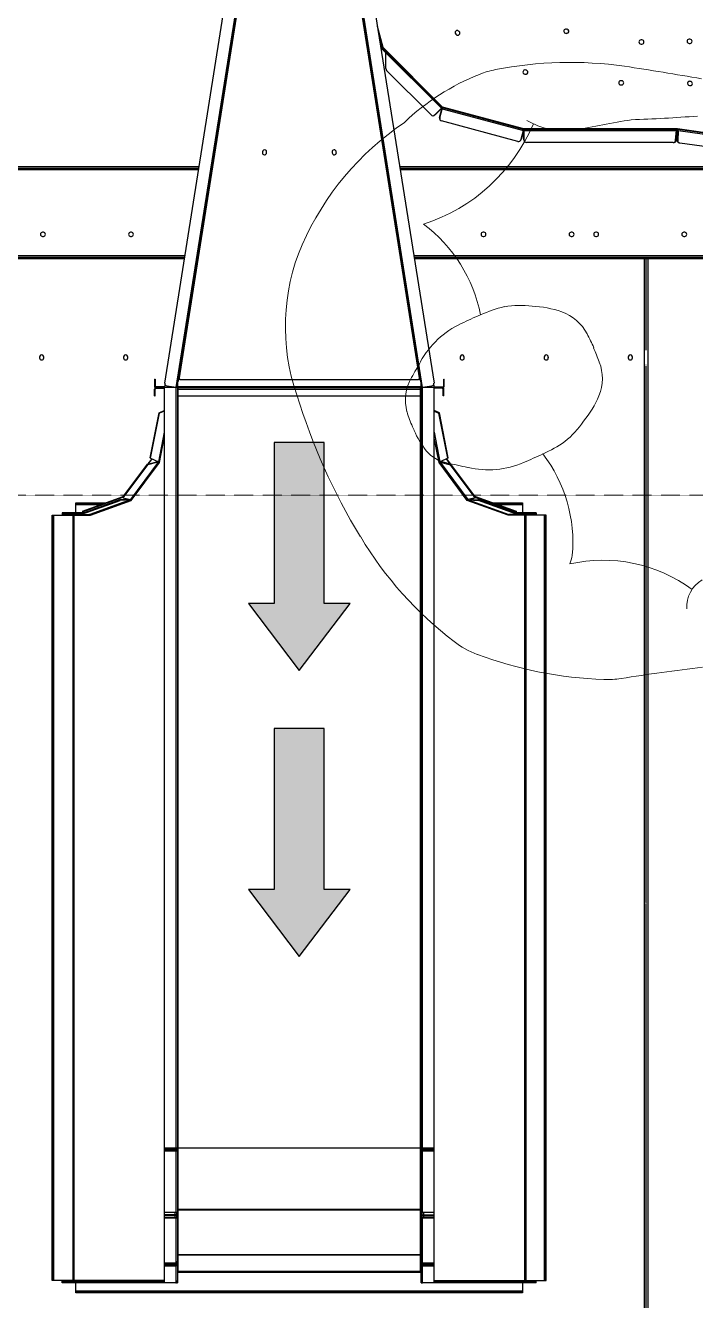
# Model space of a CAD drawing. Header units: millimetres. Extents: x 2822564 to 2991989, y -324396 to -253399.
# Drawn here: x 2933729 to 2934548, y -312001 to -310442 of the extents above; entities that cross this region are included whole.
import ezdxf

# ---------------------------------------------------------------- set-up
doc = ezdxf.new("R2010")
doc.units = ezdxf.units.MM
doc.linetypes.add('12017_XPLAN_GROUND$0$HIDDEN', pattern=[0.375, 0.25, -0.125])
for name, color, linetype, lineweight in [("'new furniture'", 252, 'Continuous', 9), ('ARCHMED-Fur-S', 8, 'Continuous', 9), ('KATCHIN', 253, '12017_XPLAN_GROUND$0$HIDDEN', 5)]:
    doc.layers.add(name, color=color, linetype=linetype, lineweight=lineweight)
doc.layers.add('LAF Detail', color=7, linetype='Continuous')

# ---------------------------------------------------------------- blocks, each defined once
blk = doc.blocks.new('N_1210DE-00037-200612191001')
at = {"layer": 'ARCHMED-Fur-S'}
blk.add_line((0.56, 10.85), (0.12, 10.86), dxfattribs=at)
for centre, radius, start, end in [((552.98, -349.48), 702.96, 144.71444, 145.42156), ((-223.28, 135.68), 221.46, 336.5542, 338.4609), ((10.05, 25.54), 43.1, 146.268, 165.4558), ((190.55, -13.65), 219.37, 163.7977, 165.4765), ((-29.75, 44.02), 8.38, 303.8854, 341.4998), ((-39.41, 24.4), 19.95, 352.275, 41.2889), ((-21.99, 33.85), 10, 165.4558, 176.0959), ((-5.76, 32.74), 26.27, 176.0959, 197.8391), ((-0.66, 27.83), 5, 91.3626, 135.2449), ((0.88, -36.92), 69.77, 89.9546, 91.3626), ((-2.66, -36.83), 69.73, 85.6517, 87.0449), ((2.25, 27.71), 5, 41.608, 85.6517), ((3.86, 23.34), 11.37, 135.2449, 152.1788), ((32.89, 32.82), 3.49, 185.2074, 247.9309), ((-2.48, 23.51), 11.33, 24.8185, 41.608), ((37.63, 16.36), 16.59, 117.7831, 167.2267), ((2.34, 23), 10.23, 146.4549, 163.7939), ((-0.98, 23.08), 10.19, 13.2251, 30.564), ((261.41, -48.14), 235.96, 161.085, 163.3053), ((8.22, 22.56), 16.05, 168.1544, 178.1606), ((0.96, 29.39), 32.07, 188.412, 220.503), ((-6.87, 22.95), 16.01, 358.8402, 8.8464), ((-11.96, 6.9), 16.7, 75.6507, 117.3916), ((78.58, 19.85), 86.46, 177.8638, 179.4247), ((12.41, 6.7), 16.26, 59.3154, 101.6171), ((-77.32, 23.93), 86.46, 357.5755, 359.1362), ((2.12, 20.62), 10, 179.4247, 215.5949), ((-0.93, 20.7), 10, 321.4049, 357.5755), ((18.42, 17.36), 4.03, 41.3263, 55.482), ((25.82, 22.52), 10, 332.2681, 343.3053), ((-5.25, 38.85), 45.1, 313.9831, 332.2681), ((-70.28, -31.21), 79.04, 34.1299, 35.5949), ((68.66, -34.85), 79.04, 141.4049, 143.1618), ((-0.72, 15.94), 5, 214.1299, 259.4252), ((2.15, 15.07), 4.12, 284.5708, 322.1938), ((0.2, 20.83), 9.97, 259.4252, 269.5695), ((1.01, 20.81), 9.97, 267.4282, 282.6328), ((-5.99, 23.85), 23.2, 221.2473, 263.4196), ((19.12, 13.59), 10, 296.9913, 313.9831), ((4.91, 41.51), 41.32, 275.2234, 296.9913), ((1.82, 69.72), 69.71, 261.3637, 275.6363)]:
    blk.add_arc(centre, radius, start, end, dxfattribs=at)
blk = doc.blocks.new('Surgery Zone')
at = {"layer": 'KATCHIN', "color": 240, "ltscale": 1.1, "true_color": 0xed1f24}
blk.add_line((1610637.8, -562746.7, 0), (1612587.8, -562746.7, 0), dxfattribs=at)
at = {"layer": 'KATCHIN', "color": 85, "ltscale": 1.1, "true_color": 0x58ba48}
blk.add_circle((1610637.8, -562746.7, 0), 2200, dxfattribs=at)
at = {"layer": "'new furniture'", "extrusion": (1.57871e-14, -3.63266e-19, -1), "xscale": -10.99999999998999, "yscale": 10.99999999998998, "zscale": -10.99999999998999, "rotation": 244.3416203095116}
blk.add_blockref('N_1210DE-00037-200612191001', (-1611443.1, -562779.7, 0), dxfattribs=at)
blk = doc.blocks.new('LAF')
at = {"ltscale": 10}
h = blk.add_hatch(color=150, dxfattribs=at)
h.dxf.hatch_style = 1
h.paths.add_polyline_path([(-273.8, 804.9), (-273.8, 866.2), (-470.8, 866.2), (-470.8, 897.7), (-552.7, 835.6), (-470.8, 773.4), (-470.8, 804.9)])
h.paths.add_polyline_path([(76.2, 804.9), (76.2, 866.2), (-120.8, 866.2), (-120.8, 897.7), (-202.7, 835.6), (-120.8, 773.4), (-120.8, 804.9)])
h.paths.add_polyline_path([(563, -606.2), (501.8, -606.2), (501.8, -803.2), (470.3, -803.2), (532.4, -885.2), (594.5, -803.2), (563, -803.2)])
h.paths.add_polyline_path([(563, -256.2), (501.8, -256.2), (501.8, -453.2), (470.3, -453.2), (532.4, -535.2), (594.5, -453.2), (563, -453.2)])
h.paths.add_polyline_path([(1174.1, 730.8), (1174.1, 792.1), (977.1, 792.1), (977.1, 823.6), (895.2, 761.4), (977.1, 699.3), (977.1, 730.8)])
h.paths.add_polyline_path([(1611.2, 730.8), (1611.2, 792.1), (1414.2, 792.1), (1414.2, 823.6), (1332.3, 761.4), (1414.2, 699.3), (1414.2, 730.8)])
for points in [[(-273.8, 804.9), (-273.8, 866.2), (-470.8, 866.2), (-470.8, 897.7), (-552.7, 835.6), (-470.8, 773.4), (-470.8, 804.9)], [(76.2, 804.9), (76.2, 866.2), (-120.8, 866.2), (-120.8, 897.7), (-202.7, 835.6), (-120.8, 773.4), (-120.8, 804.9)]]:
    blk.add_lwpolyline(points, close=True, dxfattribs=at)
at = {"layer": 'LAF Detail', "color": 3, "linetype": 'Continuous', "lineweight": 25}
for p, q in [((300.6, 975.9), (300.6, 1257.5)), ((302.6, 1257.5), (302.6, 975.6)), ((304.6, 1257.5), (304.6, 975.3)), ((409.4, 958.7), (409.4, 1257.5)), ((411.4, 1257.5), (411.4, 958.4)), ((413.4, 1257.5), (413.4, 958.1)), ((180.5, 1153.2), (179.5, 1153.2)), ((179.5, 1148.1), (180.5, 1148.1)), ((328.1, 1149.5), (328.1, 1148.5)), ((333.2, 1148.5), (333.2, 1149.5)), ((-951.7, 1125.6), (-949.7, 1125.6)), ((-951.7, 986.6), (-951.7, 1125.6)), ((-950.7, 1000.6), (-950.7, 1125.6)), ((-949.7, 1000.6), (-949.7, 1125.6)), ((-948.7, 1137.6), (-12.9, 1137.6)), ((-948.7, 1000.6), (-948.7, 1137.6)), ((-948.7, 1136.6), (-12.9, 1136.6)), ((-948.7, 1135.6), (-12.9, 1135.6)), ((-12.9, 1137.6), (-12.9, 1091)), ((-9.9, 1125.6), (-11.9, 1125.6)), ((-11.9, 1125.6), (-11.9, 1092)), ((-10.9, 1101.5), (-10.9, 1125.6)), ((-9.9, 1099.6), (-9.9, 1125.6)), ((-963.7, 562.6), (-963.7, 1108.6)), ((-963.7, 1108.6), (-951.7, 1108.6)), ((-962.7, 562.6), (-962.7, 1108.6)), ((-961.7, 562.6), (-961.7, 1108.6)), ((-951.7, 1122.2), (-950.7, 1122.2)), ((-950.7, 1122.4), (-949.7, 1122.4)), ((-12.9, 1112.6), (-948.7, 1112.6)), ((-948.7, 1111.6), (-12.9, 1111.6)), ((-12.9, 1111.2), (-948.7, 1111.2)), ((-936.7, 1111.6), (-936.7, 1111.2)), ((-24.9, 1111.2), (-24.9, 1111.6)), ((-10.9, 1122.4), (-11.9, 1122.4)), ((-9.9, 1122.2), (-10.9, 1122.2)), ((-9.9, 1108.6), (2.1, 1108.6)), ((0.1, 1108.6), (0.1, 1078.7)), ((1.1, 1108.6), (1.1, 1076)), ((2.1, 1108.6), (2.1, 1073.2)), ((-11.9, 1103.2), (-10.9, 1103.2)), ((-11.6, 1101.4), (-11.9, 1091.8)), ((-11.9, 1092.1), (-11.9, 1092.1)), ((-11.9, 1092), (-11.9, 1092)), ((-11.9, 1091.7), (-11.9, 1091.8)), ((5.9, 1042.3), (-11.9, 1091.7)), ((-10.6, 1101.5), (-11.6, 1101.4)), ((-11.6, 1101.4), (5.3, 1054.6)), ((-9.9, 1102.3), (-10.9, 1102.3)), ((-10.6, 1101.5), (6.2, 1054.7)), ((-9.3, 1098), (-8.8, 1100.8)), ((-7.9, 1100.8), (-8.8, 1100.8)), ((-8.8, 1100.8), (9, 1051.2)), ((-7.9, 1100.8), (10.1, 1051)), ((-12.9, 1091), (5.1, 1041)), ((5.3, 1054.6), (6.2, 1054.7)), ((5.9, 1042.4), (5.3, 1054.6)), ((6.2, 1054.7), (6.8, 1044.6)), ((8.2, 1050.9), (6.2, 1042)), ((9, 1051.2), (8.2, 1050.9)), ((8.2, 1050.9), (48.9, 1020.6)), ((9, 1051.2), (49.7, 1021)), ((10.1, 1051), (9.3, 1051)), ((10.1, 1051), (10, 1050.5)), ((180.5, 1050.3), (179.5, 1050.3)), ((179.5, 1045.2), (180.5, 1045.2)), ((5.1, 1041), (51.5, 1006.5)), ((5.9, 1042.3), (5.9, 1042.4)), ((6.3, 1042.4), (5.9, 1042.4)), ((6.3, 1042.3), (5.9, 1042.3)), ((6.2, 1041.9), (6.2, 1042)), ((51.9, 1008), (6.2, 1041.9)), ((328.1, 1041.8), (328.1, 1040.8)), ((333.2, 1040.8), (333.2, 1041.8)), ((48.9, 1020.6), (49.7, 1021)), ((51.9, 1008.1), (48.9, 1020.6)), ((49.7, 1021), (52.7, 1008.5)), ((49.9, 1020.3), (56.2, 1015.6)), ((50, 1019.7), (56, 1015.3)), ((57, 1017.3), (52.5, 1007.8)), ((57.3, 1017.9), (57, 1017.3)), ((57, 1017.3), (112, 1006.3)), ((57.3, 1017.9), (112.3, 1006.9)), ((-951.7, 1001.3), (-950.7, 1001.3)), ((-788.5, 1000.6), (-951.7, 1000.6)), ((-951.2, 1000.6), (-951.2, 986.6)), ((-949.7, 1000.6), (-950.7, 1000.6)), ((-931.2, 986.6), (-931.2, 1000.6)), ((-930.2, 986.6), (-930.2, 1000.6)), ((-929.3, 987.6), (-929.3, 1000.6)), ((-928.9, 987.6), (-928.9, 1000.6)), ((-927, 1000.6), (-927, 986.6)), ((-872.5, 986.6), (-872.5, 1000.6)), ((-871.8, 986.6), (-871.8, 1000.6)), ((-869.2, 987.6), (-869.2, 1000.6)), ((-868.6, 987.6), (-868.6, 1000.6)), ((-865.3, 1000.6), (-865.3, 986.6)), ((-790.7, 986.6), (-790.7, 1000.6)), ((-790.5, 986.6), (-790.5, 1000.6)), ((-788.8, 987.6), (-788.8, 1000.6)), ((-788.5, 987.6), (-788.5, 1000.6)), ((-788.3, 987.6), (-788.3, 1000.6)), ((143.3, 1000.6), (-788.3, 1000.6)), ((-786.6, 1000.6), (-786.6, 670.6)), ((51.5, 1006.5), (81.4, 1000.6)), ((52.7, 1008.5), (51.9, 1008.1)), ((52.7, 1008.4), (51.9, 1008)), ((51.9, 1008), (51.9, 1008.1)), ((52.5, 1007.8), (52.5, 1007.7)), ((52.5, 1007.7), (52.5, 1007.8)), ((88.6, 1000.6), (52.5, 1007.7)), ((52.7, 1008.4), (52.7, 1008.5)), ((52.7, 1008.2), (52.7, 1008.4)), ((112, 1006.3), (112.3, 1006.9)), ((114.5, 1000.6), (112, 1006.3)), ((112.3, 1006.9), (115.1, 1000.6)), ((133.3, 1012.6), (133.3, 1011.6)), ((133.3, 1012.6), (141.3, 1012.6)), ((133.3, 1011.6), (141.3, 1011.6)), ((141.3, 1011.6), (141.3, 1012.6)), ((143.3, 1010.6), (142.3, 1010.6)), ((142.3, 1010.6), (142.3, 1000.6)), ((143.3, 984.6), (143.3, 1011.2)), ((144, 1011.2), (143.3, 1011.2)), ((147.2, 999.9), (143.3, 1000.5)), ((144, 1000.4), (144, 1011.2)), ((153.3, 1012.6), (144.7, 1012.6)), ((144.7, 1011.9), (144.7, 1012.6)), ((153.3, 1011.9), (144.7, 1011.9)), ((148.5, 1000), (617.2, 925.8)), ((150.3, 1011.9), (150.3, 1012.6)), ((153.3, 1012.6), (153.3, 1011.9)), ((-930.2, 986.6), (-951.7, 986.6)), ((-951.7, 985.6), (-951.7, 984.6)), ((-951.5, 985.6), (-951.7, 985.6)), ((-787.4, 984.6), (-951.7, 984.6)), ((-949.7, 984.6), (-949.7, 984.6)), ((-938.7, 984.6), (-938.7, 686.6)), ((-937.7, 983.6), (143.3, 983.6)), ((-937.7, 983.6), (-937.7, 687.6)), ((-937.7, 687.6), (-937.7, 983.6)), ((-927, 987.6), (-930.2, 987.6)), ((-926.9, 985.6), (-929.2, 985.6)), ((-929.2, 985.6), (-929.2, 984.6)), ((-871.8, 986.6), (-927, 986.6)), ((-917.7, 687.6), (-917.7, 983.6)), ((-917.1, 983.6), (-917.1, 687.6)), ((-865.3, 987.6), (-871.8, 987.6)), ((-865.3, 985.6), (-871.1, 985.6)), ((-871.1, 985.6), (-871.1, 984.6)), ((-790.5, 986.6), (-865.3, 986.6)), ((-862.6, 687.6), (-862.6, 983.6)), ((-861.7, 983.6), (-861.7, 687.6)), ((-788.5, 987.6), (-790.5, 987.6)), ((-786.6, 985.6), (-790.2, 985.6)), ((-790.2, 985.6), (-790.2, 984.6)), ((-788.4, 986.8), (-788.3, 986.8)), ((-786.6, 987.6), (-788.3, 987.6)), ((-787.4, 984.6), (-787.4, 985.6)), ((-787.1, 687.6), (-787.1, 983.6)), ((-786.6, 984.2), (-786.9, 984.2)), ((143.3, 986.6), (-786.6, 986.6)), ((143.3, 984.6), (-786.6, 984.6)), ((133.3, 983.6), (133.3, 687.6)), ((141.3, 984.6), (141.3, 686.6)), ((143.2, 984), (150.2, 984)), ((143.2, 983.6), (143.2, 984)), ((143.3, 986.1), (145.1, 997.5)), ((143.4, 986.4), (143.3, 986.8)), ((143.4, 986.8), (143.3, 986.8)), ((143.3, 986.6), (143.3, 986.3)), ((143.3, 986.1), (618.7, 910.8)), ((143.3, 984.7), (147.6, 984)), ((143.3, 983.6), (143.3, 687.6)), ((144.6, 984.4), (144.6, 686.3)), ((152.1, 983.3), (619.5, 909.2)), ((152.8, 982.4), (619.7, 908.5)), ((153.2, 981), (153.2, 689.8)), ((430.2, 875.5), (431.2, 875.4)), ((431.5, 880.5), (430.5, 880.6)), ((431.2, 795.3), (430.2, 795.3)), ((430.5, 790.2), (431.5, 790.2)), ((143.3, 684.7), (618.7, 760)), ((619.5, 761.5), (152.1, 687.5)), ((619.7, 762.3), (152.8, 688.3)), ((617.2, 745), (148.5, 670.7)), ((557.5, 734.5), (484.8, 661.7)), ((485.8, 660.7), (558.4, 733.3)), ((486.2, 660.2), (558.9, 732.9)), ((558, 734), (553.7, 729.6)), ((558.4, 733.3), (557.9, 733.8)), ((565.1, 736.7), (558.2, 734.9)), ((571.7, 737.8), (558.4, 734.2)), ((558.8, 733.6), (558.6, 734.2)), ((558.8, 733.6), (578.3, 738.8)), ((558.9, 732.9), (584.9, 739.9)), ((476.6, 674.2), (531.1, 728.7)), ((533.3, 729.6), (554.6, 729.6)), ((409.4, 135.8), (409.4, 712)), ((411.4, 712.4), (411.4, 150)), ((413.4, 712.7), (413.4, 164.3)), ((-951.7, 686.6), (-787.4, 686.6)), ((-951.7, 686.6), (-951.7, 685.6)), ((-949.7, 686.5), (-949.7, 686.6)), ((143.3, 687.6), (-937.7, 687.6)), ((-929.2, 685.6), (-929.2, 686.6)), ((-871.1, 685.6), (-871.1, 686.6)), ((-790.2, 685.6), (-790.2, 686.6)), ((-787.4, 686.6), (-787.4, 685.6)), ((-786.9, 687), (-786.6, 687)), ((-786.6, 686.6), (143.3, 686.6)), ((143.2, 686.8), (143.2, 687.6)), ((150.2, 686.8), (143.2, 686.8)), ((147.6, 686.8), (143.3, 686.1)), ((143.3, 659.6), (143.3, 686.6)), ((300.6, 302.6), (300.6, 694.8)), ((302.6, 695.1), (302.6, -298.8)), ((304.6, 695.5), (304.6, -298.1)), ((-951.7, 685.6), (-951.5, 685.6)), ((-951.7, 545.6), (-951.7, 684.6)), ((-951.7, 684.6), (-930.2, 684.6)), ((-951.7, 670.6), (-788.5, 670.6)), ((-951.2, 684.6), (-951.2, 670.6)), ((-950.7, 670.6), (-950.7, 545.6)), ((-949.7, 670.5), (-950.7, 670.5)), ((-949.7, 670.6), (-949.7, 545.6)), ((-948.7, 670.6), (-948.7, 533.6)), ((-931.2, 670.6), (-931.2, 684.6)), ((-930.2, 670.6), (-930.2, 684.6)), ((-927, 683.6), (-930.2, 683.6)), ((-929.3, 683.6), (-929.3, 670.6)), ((-926.9, 685.6), (-929.2, 685.6)), ((-928.9, 683.6), (-928.9, 670.6)), ((-927, 684.6), (-871.8, 684.6)), ((-927, 684.6), (-927, 670.6)), ((-872.5, 670.6), (-872.5, 684.6)), ((-871.8, 670.6), (-871.8, 684.6)), ((-865.3, 683.6), (-871.8, 683.6)), ((-865.3, 685.6), (-871.1, 685.6)), ((-869.2, 683.6), (-869.2, 670.6)), ((-868.6, 683.6), (-868.6, 670.6)), ((-865.3, 684.6), (-865.3, 670.6)), ((-865.3, 684.6), (-790.5, 684.6)), ((-790.7, 670.6), (-790.7, 684.6)), ((-790.5, 670.6), (-790.5, 684.6)), ((-788.5, 683.6), (-790.5, 683.6)), ((-786.6, 685.6), (-790.2, 685.6)), ((-788.8, 683.6), (-788.8, 670.6)), ((-788.5, 683.6), (-788.5, 670.6)), ((-788.4, 684.4), (-788.3, 684.4)), ((-788.3, 683.6), (-788.3, 670.6)), ((-786.6, 683.6), (-788.3, 683.6)), ((-788.3, 670.6), (143.3, 670.6)), ((-786.6, 684.6), (143.3, 684.6)), ((51.5, 664.6), (81.4, 670.6)), ((88.6, 670.6), (52.5, 663.4)), ((114.5, 670.6), (112, 664.8)), ((112.3, 664.2), (115.1, 670.6)), ((142.3, 660.6), (142.3, 670.6)), ((145.1, 673.2), (143.3, 684.7)), ((143.3, 684.4), (143.3, 684.2)), ((143.3, 684), (143.4, 684.2)), ((143.3, 684), (143.4, 684)), ((143.3, 670.2), (147.2, 670.8)), ((-951.7, 669.8), (-950.7, 669.8)), ((5.1, 630.1), (51.5, 664.6)), ((51.9, 663.1), (6.2, 629.2)), ((51.9, 663), (48.9, 650.5)), ((49.7, 650.1), (52.7, 662.7)), ((56.2, 655.5), (49.9, 650.8)), ((56, 655.9), (50, 651.4)), ((51.9, 663.1), (51.9, 663)), ((52.7, 662.7), (51.9, 663.1)), ((52.7, 662.7), (51.9, 663)), ((52.5, 663.5), (52.5, 663.4)), ((52.5, 663.4), (52.5, 663.3)), ((57, 653.8), (52.5, 663.3)), ((52.7, 662.9), (52.7, 662.7)), ((52.7, 662.7), (52.7, 662.7)), ((57, 653.8), (112, 664.8)), ((57.3, 653.3), (112.3, 664.2)), ((112, 664.8), (112.3, 664.2)), ((133.3, 658.6), (133.3, 659.6)), ((133.3, 659.6), (141.3, 659.6)), ((133.3, 658.6), (141.3, 658.6)), ((141.3, 659.6), (141.3, 658.6)), ((143.3, 660.6), (142.3, 660.6)), ((144, 659.6), (143.3, 659.6)), ((144, 670.3), (144, 659.6)), ((144.7, 658.9), (144.7, 658.2)), ((144.7, 658.9), (153.3, 658.9)), ((144.7, 658.2), (153.3, 658.2)), ((150.3, 658.2), (150.3, 658.9)), ((153.3, 658.9), (153.3, 658.2)), ((444.3, 568.1), (469.3, 661.6)), ((484.2, 660.7), (457.6, 561.4)), ((458.9, 561.1), (485.5, 660.3)), ((459.6, 560.7), (486.2, 660.2)), ((473, 663.7), (485.5, 660.3)), ((473.3, 663.9), (484.9, 660.7)), ((485.8, 660.7), (476.6, 669.9)), ((485.1, 661.1), (476.6, 669.5)), ((483.6, 661.1), (483.5, 660.9)), ((484.3, 662.2), (484.1, 662.1)), ((484.9, 660.7), (484.9, 660.5)), ((485.3, 661.2), (485.1, 661.1)), ((8.2, 620.2), (48.9, 650.5)), ((9, 619.9), (49.7, 650.1)), ((48.9, 650.5), (49.7, 650.1)), ((57.3, 653.3), (57, 653.8)), ((575.6, 644.2), (574.9, 643.5)), ((578.5, 639.9), (579.2, 640.6)), ((-12.9, 580.1), (5.1, 630.1)), ((5.9, 628.8), (-11.9, 579.4)), ((5.9, 628.7), (5.3, 616.5)), ((5.9, 628.8), (5.9, 628.7)), ((6.3, 628.8), (5.9, 628.8)), ((6.3, 628.7), (5.9, 628.7)), ((6.2, 629.2), (6.2, 629.1)), ((8.2, 620.2), (6.2, 629.1)), ((6.2, 616.4), (6.8, 626.6)), ((180.5, 638.9), (179.5, 638.9)), ((179.5, 633.8), (180.5, 633.8)), ((-11.6, 569.7), (5.3, 616.5)), ((-10.6, 569.6), (6.2, 616.4)), ((9, 619.9), (-8.8, 570.3)), ((10.1, 620.1), (-7.9, 570.3)), ((5.3, 616.5), (6.2, 616.4)), ((9, 619.9), (8.2, 620.2)), ((10.1, 620.1), (9.3, 620.1)), ((10, 620.6), (10.1, 620.1)), ((328.1, 610.7), (328.1, 609.7)), ((333.2, 609.7), (333.2, 610.7)), ((1.1, 595.2), (1.1, 562.6)), ((2.1, 597.9), (2.1, 562.6)), ((-12.9, 533.6), (-12.9, 580.1)), ((-11.9, 579.4), (-11.9, 579.3)), ((-11.6, 569.7), (-11.9, 579.3)), ((-11.9, 545.6), (-11.9, 579.1)), ((-11.9, 579.1), (-11.9, 579.1)), ((-11.9, 579.1), (-11.9, 579.1)), ((0.1, 592.4), (0.1, 562.6)), ((-951.7, 562.6), (-963.7, 562.6)), ((-11.9, 567.9), (-10.9, 567.9)), ((-10.6, 569.6), (-11.6, 569.7)), ((-10.9, 545.6), (-10.9, 569.7)), ((-9.9, 568.8), (-10.9, 568.8)), ((-9.9, 545.6), (-9.9, 571.5)), ((2.1, 562.6), (-9.9, 562.6)), ((-8.8, 570.3), (-9.3, 573.1)), ((-7.9, 570.3), (-8.8, 570.3)), ((458.9, 561.1), (446.4, 564.4)), ((458.2, 561), (446.6, 564.1)), ((456.9, 561.6), (456.8, 561.4)), ((-951.7, 548.9), (-950.7, 548.9)), ((-950.7, 548.7), (-949.7, 548.7)), ((-12.9, 560), (-948.7, 560)), ((-948.7, 559.6), (-12.9, 559.6)), ((-12.9, 558.6), (-948.7, 558.6)), ((-936.7, 559.6), (-936.7, 560)), ((-24.9, 560), (-24.9, 559.6)), ((-10.9, 548.7), (-11.9, 548.7)), ((-9.9, 548.9), (-10.9, 548.9)), ((442.9, 378.2), (442.9, 557.6)), ((445.9, 560.6), (458.9, 560.6)), ((446.2, 560.8), (458.2, 560.8)), ((456.8, 560.8), (456.8, 560.6)), ((457.5, 560.6), (457.5, 374.2)), ((458.3, 561.3), (458.2, 561)), ((458.2, 560.8), (458.2, 560.6)), ((458.9, 373.3), (458.9, 560.6)), ((459.6, 373), (459.6, 560.7)), ((526.7, 560), (526.4, 559)), ((531.3, 557.7), (531.6, 558.7)), ((-951.7, 545.6), (-949.7, 545.6)), ((-948.7, 535.6), (-12.9, 535.6)), ((-948.7, 534.6), (-12.9, 534.6)), ((-948.7, 533.6), (-12.9, 533.6)), ((-9.9, 545.6), (-11.9, 545.6)), ((180.5, 536), (179.5, 536)), ((179.5, 530.9), (180.5, 530.9)), ((328.1, 502.9), (328.1, 501.9)), ((333.2, 501.9), (333.2, 502.9)), ((576.7, 510), (576.4, 509)), ((581.3, 507.7), (581.6, 508.7)), ((328.1, 472.9), (328.1, 471.9)), ((333.2, 471.9), (333.2, 472.9)), ((513.3, 442.3), (513.3, 441.3)), ((518.4, 441.3), (518.4, 442.3)), ((180.5, 433.2), (179.5, 433.2)), ((179.5, 428.1), (180.5, 428.1)), ((-1257.5, 413.4), (302.6, 413.4)), ((302.6, 409.4), (-1257.5, 409.4)), ((-1144.1, 411.4), (-488.3, 411.4)), ((-488.1, 411.7), (-488.1, 411)), ((-487.4, 411.1), (-487.4, 411.6)), ((-486.7, 411), (-486.7, 411.7)), ((-486.5, 411.4), (169.3, 411.4)), ((170.7, 411.1), (170.7, 411.6)), ((189.3, 411.6), (189.3, 411.1)), ((189.3, 411.4), (300.6, 411.4)), ((301.6, 413.4), (301.6, 409.4)), ((301.6, 411.4), (302.6, 411.4)), ((563.3, 417.5), (563.3, 416.5)), ((568.4, 416.5), (568.4, 417.5)), ((445.6, 375.2), (457.4, 374.2)), ((456.8, 374.2), (456.8, 373.4)), ((328.1, 365.1), (328.1, 364.1)), ((333.2, 364.1), (333.2, 365.1)), ((368.4, -155.5), (442.3, 370.2)), ((382.5, -160.5), (457.3, 372.1)), ((385.1, -151.9), (458.8, 372.7)), ((385.9, -151.1), (459.6, 373)), ((457.2, 372.1), (445.4, 372.7)), ((445.9, 373.7), (456.7, 372.9)), ((456.8, 373.4), (446, 374.2)), ((456.7, 372.9), (456.6, 372.1)), ((457.2, 372.1), (458.7, 371.9)), ((458.9, 374.2), (457.4, 374.2)), ((457.5, 373.2), (458.2, 373.2)), ((457.5, 373.1), (458.2, 373)), ((458.2, 373), (458, 372)), ((458.1, 372.8), (458.8, 372.7)), ((458.2, 374.2), (458.2, 373.2)), ((458.9, 373.3), (458.2, 373.3)), ((569.1, 357.8), (569.1, 358.8)), ((512.6, 358.3), (512.6, 357.3)), ((517.7, 357.1), (517.7, 358.1)), ((564, 358.6), (564.1, 357.6))]:
    blk.add_line(p, q, dxfattribs=at)
at = {"layer": 'LAF Detail', "color": 3, "linetype": 'Continuous', "lineweight": 25, "flags": 128}
for points in [[(-869.2, 987.6), (-869.1, 986.8), (-868.9, 986.1), (-868.4, 985.7), (-867.9, 985.6)], [(-867.9, 985.6), (-868.2, 985.7), (-868.4, 986.1), (-868.5, 986.8), (-868.6, 987.6)], [(-869.2, 683.6), (-869.1, 684.3), (-868.9, 685), (-868.4, 685.4), (-867.9, 685.6)], [(-867.9, 685.6), (-868.2, 685.4), (-868.4, 685), (-868.5, 684.3), (-868.6, 683.6)]]:
    blk.add_lwpolyline(points, dxfattribs=at)
at = {"layer": 'LAF Detail', "color": 3, "linetype": 'Continuous', "lineweight": 25}
for centre, radius, start, end in [((179.5, 1150.6), 2.55, 90, 270), ((180.5, 1150.6), 2.55, 270, 90), ((330.6, 1149.5), 2.55, 0, 180), ((330.6, 1148.5), 2.55, 180, 0), ((-948.7, 1112.6), 1, 180, 270), ((-948.8, 1112.1), 0.918, 186.9354, 275.5617), ((-12.9, 1112.6), 1, 270, 0), ((-12.8, 1112.1), 0.918, 264.4383, 353.0646), ((-13, 1092), 1.07, 273.4893, 355.9026), ((-12.8, 1092), 0.986, 264.9791, 346.0996), ((179.5, 1047.8), 2.55, 90, 270), ((180.5, 1047.8), 2.55, 270, 90), ((4.6, 1042.3), 1.3, 289.9374, 1.8059), ((4.8, 1042.6), 1.61, 281.5941, 335.4746), ((330.6, 1041.8), 2.55, 0, 180), ((330.6, 1040.8), 2.55, 180, 0), ((50.2, 1007.6), 1.7, 320.0146, 13.9537), ((49.3, 1009.2), 3.51, 308.8364, 334.7771), ((141.3, 1010.6), 2, 0, 90), ((141.3, 1010.6), 1, 0, 90), ((144.7, 1011.2), 1.4, 90, 180), ((144.7, 1011.2), 0.7, 90, 180), ((148.1, 997.1), 3, 81, 171), ((-949.7, 986.6), 2, 180, 270), ((-949.2, 986.5), 1.97, 179.0242, 268.9898), ((-938.7, 983.6), 1, 0, 90), ((-938.6, 983.6), 0.983, 359.0242, 88.9898), ((-929.2, 986.5), 1.97, 179.0242, 268.9898), ((-929.2, 986.5), 0.983, 179.0242, 268.9898), ((-927.3, 987.5), 1.93, 177.9741, 268.7651), ((-927.1, 987.4), 1.86, 174.8629, 259.9864), ((-925.3, 986.3), 1.79, 171.9505, 258.5782), ((-918.6, 983.6), 0.983, 359.0242, 88.9898), ((-918, 983.7), 0.893, 351.9505, 78.5782), ((-870.7, 986.3), 1.79, 171.9505, 258.5782), ((-870.9, 986.4), 0.893, 171.9505, 258.5782), ((-863, 986.1), 2.37, 168.6309, 220.3907), ((-863.5, 983.7), 0.893, 351.9505, 78.5782), ((-864.6, 983.6), 2.65, 359.6621, 21.795), ((-862.9, 983.8), 1.18, 348.6309, 40.3907), ((-788.4, 986.1), 2.37, 168.6309, 220.3907), ((-789.3, 986.3), 1.18, 168.6309, 220.3907), ((-786.4, 987.1), 2.4, 168.2653, 219.1537), ((-787.3, 987.3), 1.21, 167.9158, 217.8894), ((-719.3, 987.6), 69, 180.0514, 181.7125), ((-789.2, 984), 2.37, 348.6309, 40.3907), ((-788.3, 983.8), 1.18, 348.6309, 40.3907), ((150.2, 981), 3, 0, 90), ((430.4, 878), 2.55, 87, 267), ((431.4, 878), 2.55, 267, 87), ((430.4, 792.7), 2.55, 93, 273), ((431.4, 792.8), 2.55, 273, 93), ((558.5, 733.5), 1.4, 105, 135), ((548.5, 722.5), 14.7, 45.1771, 50.6501), ((558.5, 733.5), 0.7, 105, 135), ((556.3, 730.2), 3.73, 45.4001, 56.2244), ((573.1, 736.6), 14.7, 189.3499, 194.8229), ((562.5, 733.8), 3.73, 183.7756, 194.5999), ((533.3, 726.6), 3, 90, 135), ((-949.7, 684.6), 2, 90, 180), ((-949.2, 684.6), 1.97, 91.0102, 180.9758), ((-938.7, 687.6), 1, 270, 0), ((-938.6, 687.5), 0.983, 271.0102, 0.9758), ((-929.2, 684.6), 1.97, 91.0102, 180.9758), ((-925.3, 684.8), 1.79, 101.4218, 188.0495), ((-918.6, 687.5), 0.983, 271.0102, 0.9758), ((-918, 687.4), 0.893, 281.4218, 8.0495), ((-870.7, 684.8), 1.79, 101.4218, 188.0495), ((-863, 685), 2.37, 139.6093, 191.3691), ((-863.5, 687.4), 0.893, 281.4218, 8.0495), ((-864.6, 687.5), 2.65, 338.205, 0.3379), ((-862.9, 687.3), 1.18, 319.6093, 11.3691), ((-788.4, 685), 2.37, 139.6093, 191.3691), ((-789.2, 687.1), 2.37, 319.6093, 11.3691), ((-788.3, 687.3), 1.18, 319.6093, 11.3691), ((150.2, 689.8), 3, 270, 0), ((-929.2, 684.6), 0.983, 91.0102, 180.9758), ((-927.3, 683.6), 1.93, 91.2349, 182.0259), ((-927.1, 683.7), 1.86, 100.0136, 185.1371), ((-870.9, 684.7), 0.893, 101.4218, 188.0495), ((-789.3, 684.8), 1.18, 139.6093, 191.3691), ((-786.4, 684), 2.4, 140.8463, 191.7347), ((-787.3, 683.8), 1.21, 142.1106, 192.0842), ((-719.3, 683.5), 69, 178.2875, 179.9486), ((148.1, 673.7), 3, 189, 279), ((478.7, 672.1), 3, 135, 225), ((478.7, 671.7), 3, 180.4283, 225), ((49.3, 661.9), 3.51, 25.2229, 51.1636), ((50.2, 663.5), 1.7, 346.0463, 39.9854), ((141.3, 660.6), 1, 270, 0), ((141.3, 660.6), 2, 270, 0), ((144.7, 659.6), 1.4, 180, 270), ((144.7, 659.6), 0.7, 180, 270), ((472.2, 660.8), 3, 75, 165), ((472.6, 661), 3, 75, 119.5717), ((485.6, 660.6), 1.4, 135, 165), ((485.6, 660.6), 0.7, 135, 165), ((482.5, 646), 14.7, 75.1771, 80.6501), ((496.6, 670.6), 14.7, 219.3499, 224.8229), ((485.3, 656.6), 3.73, 75.4001, 86.2244), ((488.9, 662.8), 3.73, 213.7756, 224.5999), ((576.7, 641.7), 2.55, 135, 315), ((577.4, 642.4), 2.55, 315, 135), ((4.8, 628.5), 1.61, 24.5254, 78.4059), ((4.6, 628.9), 1.3, 358.1941, 70.0626), ((179.5, 636.3), 2.55, 90, 270), ((180.5, 636.3), 2.55, 270, 90), ((330.6, 610.7), 2.55, 0, 180), ((330.6, 609.7), 2.55, 180, 0), ((-12.8, 579.2), 0.986, 13.9004, 95.0209), ((-13, 579.1), 1.07, 4.0974, 86.5107), ((447.2, 567.3), 3, 165, 255), ((447.4, 567), 3, 211.2071, 255), ((529.1, 559.4), 2.55, 345, 165), ((-948.8, 559), 0.918, 84.4383, 173.0646), ((-948.7, 558.6), 1, 90, 180), ((-12.8, 559), 0.918, 6.9354, 95.5617), ((-12.9, 558.6), 1, 0, 90), ((445.9, 557.6), 3, 90, 180), ((446.2, 557.8), 3, 90, 133.7929), ((458.9, 560.8), 1.4, 165, 180), ((458.9, 560.8), 0.7, 165, 180), ((459.6, 554.1), 6.68, 90.4667, 102.573), ((461.4, 567.2), 6.68, 242.427, 254.5333), ((460.1, 562.5), 1.8, 230.6506, 253.5993), ((459.6, 558.9), 1.8, 91.4007, 114.3494), ((528.9, 558.4), 2.55, 165, 345), ((179.5, 533.5), 2.55, 90, 270), ((180.5, 533.5), 2.55, 270, 90), ((330.6, 502.9), 2.55, 0, 180), ((330.6, 501.9), 2.55, 180, 0), ((578.9, 508.4), 2.55, 165, 345), ((579.1, 509.4), 2.55, 345, 165), ((330.6, 472.9), 2.55, 0, 180), ((330.6, 471.9), 2.55, 180, 0), ((515.9, 442.3), 2.55, 0, 180), ((515.9, 441.3), 2.55, 180, 0), ((179.5, 430.6), 2.55, 90, 270), ((180.5, 430.6), 2.55, 270, 90), ((565.9, 417.5), 2.55, 0, 180), ((565.9, 416.5), 2.55, 180, 0), ((445.9, 378.2), 3, 180, 265), ((446.2, 377.2), 3, 186.423, 266), ((330.6, 365.1), 2.55, 0, 180), ((330.6, 364.1), 2.55, 180, 0), ((445.3, 369.7), 3, 87, 172), ((445.7, 370.7), 3, 86, 165.577), ((456.8, 374.2), 1.32, 265.3392, 298.0571), ((457.3, 377.3), 4.43, 262.9153, 281.3824), ((456.7, 369), 4.43, 70.6176, 89.0847), ((456.7, 372.1), 1.32, 53.9429, 86.6608), ((456.8, 373.2), 0.7, 352, 0), ((459.2, 369.6), 3.38, 83.6402, 108.3173), ((459.7, 376.4), 3.38, 243.6827, 268.3598), ((456.8, 373.2), 1.4, 352, 0), ((459.5, 371.8), 1.14, 88.4585, 128.4761), ((459.7, 374.1), 1.14, 223.5239, 263.5415), ((515.2, 358.2), 2.55, 357.3178, 177.3178), ((566.6, 358.7), 2.55, 2.6822, 182.6822), ((515.1, 357.2), 2.55, 177.3178, 357.3178), ((566.6, 357.7), 2.55, 182.6822, 2.6822)]:
    blk.add_arc(centre, radius, start, end, dxfattribs=at)

msp = doc.modelspace()

# ---------------------------------------------------------------- block references
at = {"rotation": 180}
msp.add_blockref('Surgery Zone', (4545536.8, -873762.8, 0), dxfattribs=at)

# ---------------------------------------------------------------- next in the draw order: block references
at = {"color": 1, "rotation": 89.99999999999999}
msp.add_blockref('LAF', (2934899, -311027.9, 0), dxfattribs=at)

doc.saveas('drawing.dxf')
